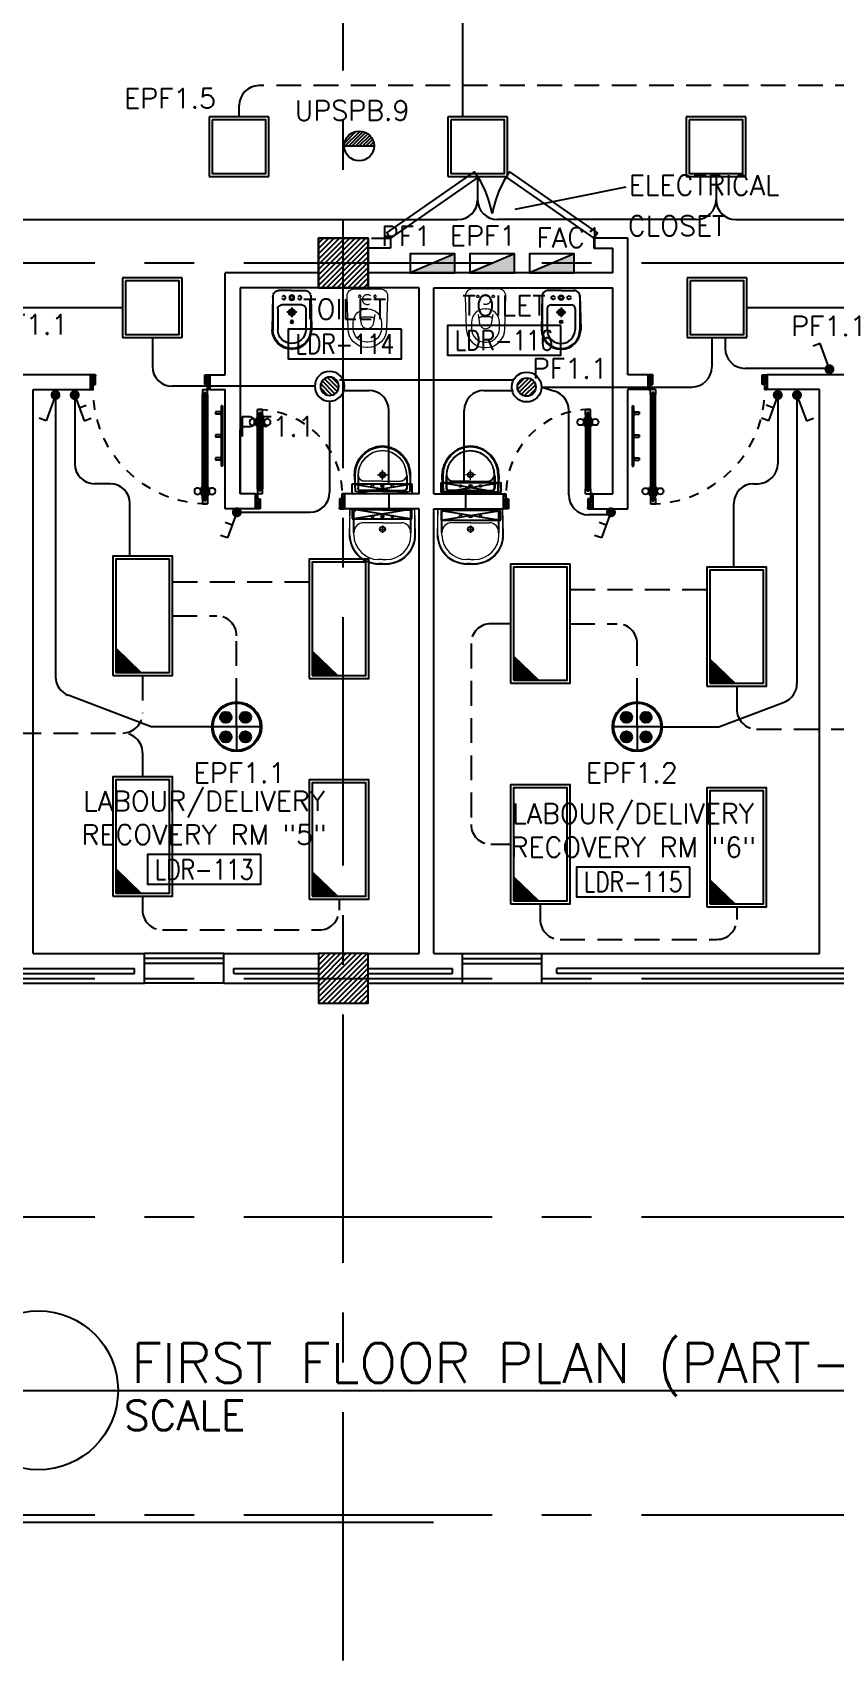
# Model space of a CAD drawing. Extents: x -0.3 to 91.9, y -1.1 to 78.4.
# Drawn here: x 14.22 to 22.29, y -1.11 to 15.27 of the extents above; entities that cross this region are included whole.
import ezdxf
from ezdxf.enums import TextEntityAlignment as Align

# ---------------------------------------------------------------- set-up
doc = ezdxf.new("R2010")
doc.units = 0
doc.header["$MEASUREMENT"] = 0
doc.header["$PDMODE"] = 34
for name, pattern in [('CENTERX2', [4, 2.5, -0.5, 0.5, -0.5]), ('DASHED', [0.75, 0.5, -0.25]), ('HIDDEN', [0.375, 0.25, -0.125]), ('HIDDEN2', [0.1875, 0.125, -0.0625])]:
    doc.linetypes.add(name, pattern=pattern)
doc.layers.get('0').update_dxf_attribs({"linetype": 'CONTINUOUS'})
doc.layers.get('DEFPOINTS').update_dxf_attribs({"linetype": 'CONTINUOUS'})
for name, color, linetype in [('A-TILES', 11, 'CONTINUOUS'), ('AX-DIM', 11, 'CONTINUOUS'), ('AXES', 11, 'CENTERX2'), ('COL', 11, 'CONTINUOUS'), ('DOOR', 7, 'CONTINUOUS'), ('E-CLINE', 4, 'CONTINUOUS'), ('E-HLINE', 4, 'HIDDEN'), ('E-LITE', 4, 'CONTINUOUS'), ('E-PANELBX', 3, 'CONTINUOUS'), ('E-SWITCH', 4, 'CONTINUOUS'), ('E-TEXT', 4, 'CONTINUOUS'), ('E-TRXT', 4, 'CONTINUOUS'), ('EL-LITE', 4, 'CONTINUOUS'), ('FIX', 11, 'CONTINUOUS'), ('HAT', 11, 'CONTINUOUS'), ('INSUL', 11, 'CONTINUOUS'), ('NON-MEDICAL', 11, 'CONTINUOUS'), ('RM-BOX', 11, 'CONTINUOUS'), ('RM-NAME', 11, 'CONTINUOUS'), ('RM-NO', 11, 'CONTINUOUS'), ('TITLETEXT', 6, 'CONTINUOUS'), ('WALL', 11, 'CONTINUOUS'), ('WIN', 7, 'CONTINUOUS')]:
    doc.layers.add(name, color=color, linetype=linetype)
doc.styles.add('ROMANS', font='ROMANS.shx', dxfattribs={"width": 0.6})
doc.dimstyles.new('STANDARD in', dxfattribs={"dimtxt": 0.24, "dimasz": 0.1, "dimexe": 0.07, "dimexo": 0.05, "dimgap": 0.05, "dimtad": 1, "dimdec": 0, "dimlfac": 1000, "dimzin": 0, "dimdsep": 46, "dimtxsty": 'ROMANS', "dimblk": 'ARCHTICK', "dimcen": 0.05, "dimdle": 0.05, "dimclrd": 7, "dimclre": 7, "dimclrt": 2, "dimadec": 0, "dimazin": 0, "dimtfac": 1, "dimtdec": 0, "dimtmove": 2, "dimatfit": 3, "dimldrblk": 'ARCHTICK', "dimfxl": 0, "dimtolj": 1, "dimtzin": 0, "dimarcsym": 0})

# ---------------------------------------------------------------- blocks, each defined once
blk = doc.blocks.new('*X130')
at = {"color": 0}
for p, q in [((31339, 118260), (31829, 118750)), ((31339, 118313), (31776, 118750)), ((31339, 118366), (31723, 118750)), ((31339, 118419), (31670, 118750)), ((31339, 118472), (31617, 118750)), ((31339, 118525), (31563, 118750)), ((31339, 118579), (31510, 118750)), ((31339, 118632), (31457, 118750)), ((31339, 118685), (31404, 118750)), ((31339, 118738), (31351, 118750)), ((31382, 118250), (31839, 118707)), ((31435, 118250), (31839, 118654)), ((31488, 118250), (31839, 118601)), ((31541, 118250), (31839, 118548)), ((31594, 118250), (31839, 118495)), ((31647, 118250), (31839, 118442)), ((31700, 118250), (31839, 118389)), ((31753, 118250), (31839, 118336)), ((31806, 118250), (31839, 118283))]:
    blk.add_line(p, q, dxfattribs=at)
blk = doc.blocks.new('*X125')
at = {"color": 0}
for p, q in [((31339, 125473), (31816, 125950)), ((31339, 125526), (31763, 125950)), ((31339, 125579), (31710, 125950)), ((31339, 125632), (31657, 125950)), ((31339, 125685), (31604, 125950)), ((31339, 125738), (31551, 125950)), ((31339, 125791), (31498, 125950)), ((31339, 125844), (31445, 125950)), ((31339, 125897), (31392, 125950)), ((31369, 125450), (31839, 125920)), ((31422, 125450), (31839, 125867)), ((31475, 125450), (31839, 125814)), ((31528, 125450), (31839, 125761)), ((31581, 125450), (31839, 125708)), ((31634, 125450), (31839, 125655)), ((31687, 125450), (31839, 125602)), ((31740, 125450), (31839, 125549)), ((31793, 125450), (31839, 125496))]:
    blk.add_line(p, q, dxfattribs=at)
blk = doc.blocks.new('RM1')
at = {"layer": 'RM-BOX'}
blk.add_lwpolyline([(570, -200), (-570, -200), (-570, -500), (570, -500)], close=True, dxfattribs=at)
at = {"layer": 'RM-NAME', "style": 'ROMANS'}
for tag, p in [('ROOMNAME1', (0, 324)), ('ROOMNAME2', (0, 0))]:
    blk.add_attdef(tag, text='', height=200, dxfattribs=at).set_placement(p, align=Align.MIDDLE)
at = {"layer": 'RM-NO', "style": 'ROMANS', "width": 0.8}
blk.add_attdef('ROOMNO', text='', height=200, dxfattribs=at).set_placement((0, -350), align=Align.MIDDLE)
blk = doc.blocks.new('COL50')
at = {"layer": 'COL'}
blk.add_lwpolyline([(-250, 250), (-250, -250), (250, -250), (250, 250)], close=True, dxfattribs=at)
blk = doc.blocks.new('_ARCHTICK')
at = {"color": 0, "linetype": 'ByBlock', "const_width": 0.15}
blk.add_lwpolyline([(-0.5, -0.5), (0.5, 0.5)], dxfattribs=at)
blk = doc.blocks.new('*D183')
at = {"layer": 'AX-DIM', "color": 7, "lineweight": -2, "ltscale": 0.3}
for p, q in [((2.333, 5.5), (1.613, 5.5)), ((1.683, 0.225), (1.683, 5.55)), ((18.259, 0.275), (1.613, 0.275))]:
    blk.add_line(p, q, dxfattribs=at)
at = {"layer": 'DEFPOINTS', "color": 0, "ltscale": 0.3}
for p in [(1.683, 5.5), (2.383, 5.5), (18.309, 0.275)]:
    blk.add_point(p, dxfattribs=at)
at = {"layer": 'AX-DIM', "color": 7, "lineweight": -2, "ltscale": 0.3, "xscale": 0.1, "yscale": 0.1, "zscale": 0.1}
for p, rotation in [((1.683, 5.5), 90), ((1.683, 0.275), 270)]:
    blk.add_blockref('_ARCHTICK', p, dxfattribs=dict(at, rotation=rotation))
at = {"layer": 'AX-DIM', "color": 2, "ltscale": 0.3, "insert": (1.513, 2.887), "char_height": 0.24, "attachment_point": 5, "rotation": 90, "style": 'ROMANS'}
blk.add_mtext('\\A1;5225', dxfattribs=at)
blk = doc.blocks.new('DOOR90')
at = {"layer": 'DOOR', "color": 0, "linetype": 'ByBlock'}
for p, q in [((-150, 0), (-150, -25)), ((-150, 0), (0, 0)), ((0, -50), (0, 0)), ((-1000, -25), (-1000, -75)), ((-1000, -75), (-1000, -25)), ((-950, -25), (-1000, -25)), ((-950, -75), (-1000, -75)), ((-970, -42), (-970, -58)), ((-950, -42), (-970, -42)), ((-950, -58), (-970, -58)), ((-950, -25), (-950, -42)), ((-950, -58), (-950, -75)), ((-918, -25), (-918, -18)), ((-828, -18), (-918, -18)), ((-918, -75), (-918, -82)), ((-828, -82), (-918, -82)), ((-905, -18), (-905, -9)), ((-905, -9), (-840, -9)), ((-905, -18), (-840, -18)), ((-905, -82), (-905, -91)), ((-905, -82), (-840, -82)), ((-905, -91), (-840, -91)), ((-840, -18), (-840, -9)), ((-840, -82), (-840, -91)), ((-828, -25), (-828, -18)), ((-828, -75), (-828, -82)), ((-200, -42), (-200, -25)), ((-200, -25), (-150, -25)), ((-180, -42), (-200, -42)), ((-200, -75), (-200, -58)), ((-200, -58), (-180, -58)), ((-150, -75), (-200, -75)), ((-180, -58), (-180, -42)), ((-150, -75), (-150, -25)), ((-150, -25), (-100, -25)), ((-100, -25), (-100, -50)), ((-100, -50), (0, -50)), ((-150, -900), (-150, -875)), ((-150, -875), (-100, -875)), ((0, -900), (-150, -900)), ((-150, -900), (0, -900)), ((-100, -850), (0, -850)), ((-100, -875), (-100, -850)), ((0, -850), (0, -900))]:
    blk.add_line(p, q, dxfattribs=at)
at = {"layer": 'DOOR', "color": 9, "linetype": 'ByBlock'}
for p, q in [((0, -50), (-114, 0)), ((0, -50), (-40, 0)), ((0, -50), (-100, -37)), ((0, -850), (-114, -900)), ((0, -850), (-100, -863)), ((0, -850), (-40, -900))]:
    blk.add_line(p, q, dxfattribs=at)
at = {"layer": 'DOOR', "linetype": 'ByBlock'}
for p, q in [((-200, -25), (-950, -25)), ((-200, -42), (-950, -42)), ((-200, -58), (-950, -58)), ((-950, -75), (-200, -75))]:
    blk.add_line(p, q, dxfattribs=at)
at = {"layer": 'DOOR', "color": 0, "linetype": 'ByBlock'}
for centre in [(-873, 24), (-873, -124)]:
    blk.add_circle(centre, 32.4, dxfattribs=at)
at = {"layer": 'DOOR', "color": 9, "linetype": 'ByBlock'}
for centre, radius, start, end in [((0, -50), 154, 161.1053, 166.2858), ((0, -50), 134, 158.1598, 169.28), ((0, -50), 94.4, 148.0182, 180), ((0, -50), 74.4, 137.7764, 180), ((0, -50), 114, 154.0838, 167.3774), ((0, -50), 54.4, 113.2074, 180), ((0, -50), 34.4, 90, 180), ((0, -50), 14.4, 90, 180), ((0, -850), 154, 193.7142, 198.8947), ((0, -850), 134, 190.72, 201.8402), ((0, -850), 94.4, 180, 211.9818), ((0, -850), 74.4, 180, 222.2236), ((0, -850), 54.4, 180, 246.7926), ((0, -850), 34.4, 180, 270), ((0, -850), 14.4, 180, 270)]:
    blk.add_arc(centre, radius, start, end, dxfattribs=at)
at = {"layer": 'DOOR', "linetype": 'HIDDEN', "ltscale": 0.5}
blk.add_arc((-150, -25), 850, 180, 270, dxfattribs=at)
blk = doc.blocks.new('DOOR100')
at = {"layer": 'DOOR', "color": 0, "linetype": 'ByBlock'}
for p, q in [((-82, 1205), (-91, 1205)), ((-91, 1205), (-91, 1140)), ((-75, 1218), (-82, 1218)), ((-82, 1128), (-82, 1218)), ((-82, 1205), (-82, 1140)), ((-25, 1300), (-75, 1300)), ((-75, 1300), (-25, 1300)), ((-75, 1250), (-75, 1300)), ((-58, 1250), (-75, 1250)), ((-42, 1270), (-58, 1270)), ((-58, 1250), (-58, 1270)), ((-42, 1250), (-42, 1270)), ((-25, 1250), (-42, 1250)), ((-25, 1250), (-25, 1300)), ((-25, 1218), (-18, 1218)), ((-18, 1128), (-18, 1218)), ((-18, 1205), (-9, 1205)), ((-18, 1205), (-18, 1140)), ((-9, 1205), (-9, 1140)), ((-82, 1140), (-91, 1140)), ((-75, 1128), (-82, 1128)), ((-25, 1128), (-18, 1128)), ((-18, 1140), (-9, 1140)), ((-75, 200), (-58, 200)), ((-75, 150), (-75, 200)), ((-58, 200), (-58, 180)), ((-58, 180), (-42, 180)), ((-42, 200), (-25, 200)), ((-42, 180), (-42, 200)), ((-25, 200), (-25, 150)), ((-1200, 0), (-1200, 150)), ((-1200, 150), (-1175, 150)), ((-1200, 150), (-1200, 0)), ((-1150, 0), (-1200, 0)), ((-1175, 150), (-1175, 100)), ((-1175, 100), (-1150, 100)), ((-1150, 100), (-1150, 0)), ((-75, 150), (-25, 150)), ((-50, 100), (-50, 0)), ((-25, 100), (-50, 100)), ((-50, 0), (0, 0)), ((0, 150), (-25, 150)), ((-25, 150), (-25, 100)), ((0, 150), (0, 0))]:
    blk.add_line(p, q, dxfattribs=at)
at = {"layer": 'DOOR', "linetype": 'ByBlock'}
for p, q in [((-75, 1250), (-75, 200)), ((-58, 200), (-58, 1250)), ((-42, 200), (-42, 1250)), ((-25, 200), (-25, 1250)), ((0, 0), (0, 150))]:
    blk.add_line(p, q, dxfattribs=at)
at = {"layer": 'DOOR', "color": 9, "linetype": 'ByBlock'}
for p, q in [((-1150, 0), (-1200, 114)), ((-1150, 0), (-1200, 40)), ((-1150, 0), (-1163, 100)), ((-50, 0), (0, 114)), ((-50, 0), (-37, 100)), ((-50, 0), (0, 40))]:
    blk.add_line(p, q, dxfattribs=at)
at = {"layer": 'DOOR', "color": 0, "linetype": 'ByBlock'}
for centre in [(-124, 1173), (24, 1173)]:
    blk.add_circle(centre, 32.4, dxfattribs=at)
at = {"layer": 'DOOR', "linetype": 'HIDDEN', "ltscale": 0.5}
blk.add_arc((-25, 150), 1150, 90, 180.0001, dxfattribs=at)
at = {"layer": 'DOOR', "color": 9, "linetype": 'ByBlock'}
for centre, radius, start, end in [((-1150, 0), 154, 103.7142, 108.8947), ((-1150, 0), 134, 100.72, 111.8402), ((-1150, 0), 94.4, 90, 121.9818), ((-1150, 0), 74.4, 90, 132.2236), ((-1150, 0), 54.4, 90, 156.7926), ((-1150, 0), 34.4, 90, 180), ((-1150, 0), 14.4, 90, 180), ((-50, 0), 94.4, 58.0182, 90), ((-50, 0), 74.4, 47.7764, 90), ((-50, 0), 54.4, 23.2074, 90), ((-50, 0), 34.4, 0, 90), ((-50, 0), 14.4, 0, 90), ((-50, 0), 134, 68.1598, 79.28), ((-50, 0), 114, 64.0838, 77.3774), ((-50, 0), 154, 71.1053, 76.2858)]:
    blk.add_arc(centre, radius, start, end, dxfattribs=at)
blk = doc.blocks.new('A$C49F1192B')
at = {"layer": 'DOOR', "color": 0, "linetype": 'ByBlock', "xscale": -1, "rotation": 270}
blk.add_blockref('DOOR100', (0, 1200), dxfattribs=at)
blk = doc.blocks.new('LAV-003')
at = {"layer": 'FIX', "linetype": 'Continuous', "lineweight": 20}
for p, q in [((-328, -285), (-328, -25)), ((327, -285), (327, -25)), ((-288, -285), (-288, -265)), ((0, -165), (-188, -165)), ((0, -165), (187, -165)), ((287, -285), (287, -265)), ((0, -535), (-38, -535)), ((0, -575), (-38, -575)), ((0, -535), (37, -535)), ((0, -575), (37, -575))]:
    blk.add_line(p, q, dxfattribs=at)
at = {"layer": 'FIX', "linetype": 'ByBlock'}
blk.add_line((-328, -25), (327, -25), dxfattribs=at)
at = {"layer": 'FIX', "linetype": 'ByBlock', "ltscale": 0.3}
for p, q in [((-288, -265), (-288, -60)), ((0, -35), (-262, -35)), ((0, -35), (262, -35)), ((287, -265), (287, -60))]:
    blk.add_line(p, q, dxfattribs=at)
at = {"layer": 'FIX', "lineweight": 20}
for p, q in [((-16, -101), (15, -101)), ((0, -85), (0, -116))]:
    blk.add_line(p, q, dxfattribs=at)
at = {"layer": 'FIX', "linetype": 'DASHED', "lineweight": 20, "ltscale": 0.04}
for p, q in [((-36, -230), (37, -230)), ((0, -194), (0, -266))]:
    blk.add_line(p, q, dxfattribs=at)
at = {"layer": 'FIX', "linetype": 'Continuous', "lineweight": 20}
blk.add_lwpolyline([(295, -25), (0, -25), (-328, -25), (-335, -285, 0.414214), (-38, -582), (0, -582), (37, -582, 0.414214), (334, -285), (327, -25), (0, -25)], format="xyb", dxfattribs=at)
at = {"layer": 'FIX', "linetype": 'HIDDEN', "lineweight": 20, "ltscale": 0.05}
for centre in [(-100, -101), (100, -101)]:
    blk.add_circle(centre, 12.4, dxfattribs=at)
at = {"layer": 'FIX', "lineweight": 20}
for centre, radius in [((0, -101), 15.5), ((0, -230), 29.5), ((0, -230), 22.5)]:
    blk.add_circle(centre, radius, dxfattribs=at)
at = {"layer": 'FIX', "linetype": 'ByBlock', "ltscale": 0.3}
for centre, start, end in [((-262, -60), 90, 180), ((262, -60), 0, 90)]:
    blk.add_arc(centre, 25, start, end, dxfattribs=at)
at = {"layer": 'FIX', "linetype": 'Continuous', "lineweight": 20}
for centre, radius, start, end in [((-38, -285), 290, 180, 270), ((-188, -265), 100, 90, 180), ((-38, -285), 250, 180, 270), ((37, -285), 250, 270, 0), ((37, -285), 290, 270, 0), ((187, -265), 100, 0, 90)]:
    blk.add_arc(centre, radius, start, end, dxfattribs=at)
blk = doc.blocks.new('WC1')
at = {"layer": 'FIX', "lineweight": 20}
for p, q in [((-210, 204), (-538, 194)), ((-727, 5), (-727, -5)), ((-674, 5), (-674, -5)), ((-534, 24), (-540, 0)), ((-540, 0), (-534, -24)), ((-475, 141), (-538, 141)), ((-395, 76), (-490, 60)), ((-339, 5), (-339, -5)), ((-538, -141), (-475, -141)), ((-490, -60), (-395, -76)), ((-538, -194), (-210, -204))]:
    blk.add_line(p, q, dxfattribs=at)
at = {"layer": 'FIX', "linetype": 'Continuous', "lineweight": 20}
blk.add_line((-420, -47), (-420, 45), dxfattribs=at)
at = {"layer": 'FIX', "lineweight": 20}
blk.add_lwpolyline([(-213, -204), (-210, -204, 0.414214), (-137, -131), (-137, 0), (-137, 131, 0.414214), (-210, 204)], format="xyb", dxfattribs=at)
at = {"layer": 'FIX', "linetype": 'HIDDEN2', "lineweight": 20, "ltscale": 0.3}
blk.add_circle((-245, 0), 49.8, dxfattribs=at)
at = {"layer": 'FIX', "linetype": 'HIDDEN', "lineweight": 20, "ltscale": 0.05}
for centre in [(-213, 78), (-213, -77)]:
    blk.add_circle(centre, 11.6, dxfattribs=at)
at = {"layer": 'FIX', "lineweight": 20}
for centre, radius, start, end in [((-538, 5), 189, 90, 180), ((-538, 5), 136, 90, 180), ((-473, -7), 68.2, 128.9242, 152.8468), ((-464, -18), 82, 108.496, 128.9242), ((-475, 5), 136, 360, 90), ((-538, -5), 189, 180, 270), ((-538, -5), 136, 180, 270), ((-473, 7), 68.2, 207.1532, 231.0758), ((-464, 18), 82, 231.0758, 251.504), ((-475, -5), 136, 270, 0)]:
    blk.add_arc(centre, radius, start, end, dxfattribs=at)
at = {"layer": 'FIX', "linetype": 'Continuous', "lineweight": 20}
for centre, start, end in [((-443, 46), 357.6662, 91.6121), ((-442, -46), 268.3879, 2.3338)]:
    blk.add_arc(centre, 22.3, start, end, dxfattribs=at)
blk = doc.blocks.new('BIDET1')
at = {"layer": 'FIX'}
for p, q in [((-88, 190), (-428, 190)), ((-617, 2), (-617, -3)), ((-210, 140), (-420, 140)), ((-352, 1), (-352, 1)), ((-350, 5), (-350, 5)), ((-348, 1), (-348, 1)), ((-346, 5), (-346, 5)), ((-344, 9), (-344, 9)), ((-344, 1), (-344, 1)), ((-342, 5), (-342, 5)), ((-341, 9), (-341, 9)), ((-341, 1), (-341, 1)), ((-339, 5), (-339, 5)), ((-337, 1), (-337, 1)), ((-335, 5), (-335, 5)), ((-333, 1), (-333, 1)), ((-170, 100), (-170, -100)), ((-25, -3), (-25, 128)), ((-617, -8), (-617, -3)), ((-210, -140), (-420, -140)), ((-350, -2), (-350, -2)), ((-348, -6), (-348, -6)), ((-346, -2), (-346, -2)), ((-346, -10), (-346, -10)), ((-344, -6), (-344, -6)), ((-342, -2), (-342, -2)), ((-342, -10), (-342, -10)), ((-341, -6), (-341, -6)), ((-339, -2), (-339, -2)), ((-339, -10), (-339, -10)), ((-337, -6), (-337, -6)), ((-335, -2), (-335, -2)), ((-333, -6), (-333, -6)), ((-331, -2), (-331, -2)), ((-25, -3), (-25, -134)), ((-88, -190), (-428, -190))]:
    blk.add_line(p, q, dxfattribs=at)
at = {"layer": 'FIX', "linetype": 'ByBlock', "ltscale": 0.3}
for p, q in [((-75, 190), (-420, 197)), ((-75, -190), (-420, -197))]:
    blk.add_line(p, q, dxfattribs=at)
at = {"layer": 'FIX', "linetype": 'DASHED', "ltscale": 0.05}
for p, q in [((-196, 0), (-294, 0)), ((-245, 49), (-245, -49))]:
    blk.add_line(p, q, dxfattribs=at)
at = {"layer": 'FIX'}
for centre, radius in [((-342, 0), 13.8), ((-342, 0), 11), ((-245, 0), 31.7), ((-245, 0), 22.5), ((-98, 0), 24.5), ((-98, 0), 17.5)]:
    blk.add_circle(centre, radius, dxfattribs=at)
at = {"layer": 'FIX', "linetype": 'HIDDEN', "ltscale": 0.05}
for centre in [(-98, 80), (-98, -80)]:
    blk.add_circle(centre, 17.5, dxfattribs=at)
at = {"layer": 'FIX', "linetype": 'ByBlock', "ltscale": 0.3}
blk.add_arc((-420, 0), 197, 90, 270, dxfattribs=at)
at = {"layer": 'FIX'}
for centre, radius, start, end in [((-420, 0), 190, 90, 270), ((-87, 128), 62.1, 0.1463, 90.8397), ((-420, 0), 140, 90, 270), ((-210, 100), 40, 0, 90), ((-210, -100), 40, 270, 0), ((-87, -128), 62.1, 269.1603, 359.8537)]:
    blk.add_arc(centre, radius, start, end, dxfattribs=at)
blk = doc.blocks.new('LAV1')
at = {"layer": 'FIX', "linetype": 'ByBlock', "ltscale": 0.3}
for p, q in [((-280, 210), (-275, 50)), ((-245, 210), (-245, 85)), ((245, 210), (245, 85)), ((280, 210), (275, 50)), ((0, 60), (-220, 60)), ((0, 60), (220, 60))]:
    blk.add_line(p, q, dxfattribs=at)
at = {"layer": 'FIX', "linetype": 'Continuous', "lineweight": 20}
for p, q in [((-275, 210), (-275, 50)), ((275, 210), (275, 50)), ((0, 50), (-275, 50)), ((0, 50), (-252, 50)), ((0, 155), (-181, 155)), ((0, 155), (181, 155)), ((0, 50), (252, 50)), ((0, 50), (275, 50))]:
    blk.add_line(p, q, dxfattribs=at)
at = {"layer": 'FIX', "linetype": 'DASHED', "lineweight": 20, "ltscale": 0.05}
for p, q in [((50, 220), (-50, 220)), ((0, 170), (0, 270)), ((0, 170), (0, 270))]:
    blk.add_line(p, q, dxfattribs=at)
at = {"layer": 'FIX', "lineweight": 20}
for p, q in [((16, 107), (-15, 107)), ((0, 92), (0, 123))]:
    blk.add_line(p, q, dxfattribs=at)
for centre, radius in [((0, 220), 29.5), ((0, 220), 22.5), ((0, 107), 15.5)]:
    blk.add_circle(centre, radius, dxfattribs=at)
at = {"layer": 'FIX', "linetype": 'HIDDEN', "lineweight": 20, "ltscale": 0.05}
for centre in [(-100, 107), (100, 107)]:
    blk.add_circle(centre, 12.4, dxfattribs=at)
at = {"layer": 'FIX', "linetype": 'ByBlock', "ltscale": 0.3}
for centre, radius, start, end in [((7, 220), 287, 91.3776, 182.0064), ((-7, 220), 287, 357.9936, 88.6224), ((-220, 85), 24.9, 179.7021, 269.9486), ((220, 85), 24.9, 270.0514, 0.2979)]:
    blk.add_arc(centre, radius, start, end, dxfattribs=at)
at = {"layer": 'FIX', "linetype": 'Continuous', "lineweight": 20}
for centre, radius, start, end in [((8, 217), 283, 91.6988, 181.351), ((-8, 217), 283, 358.649, 88.3012), ((8, 212), 253, 91.7328, 180.4884), ((-8, 212), 253, 359.5116, 88.2672), ((-179, 222), 66.9, 190.2006, 268.0786), ((179, 222), 66.9, 271.9214, 349.7994)]:
    blk.add_arc(centre, radius, start, end, dxfattribs=at)
blk = doc.blocks.new('L44OP')
at = {"layer": 'E-LITE'}
h = blk.add_hatch(dxfattribs=at)
h.set_pattern_fill('ANSI31', color=8, scale=0.08, style=0)
h.set_pattern_definition([(45, (-219618.539252, -21540.879964), (-0.00707106781187, 0.00707106781187), [])])
h.paths.add_polyline_path([(-0.326, 0.27), (-0.57, 0.27), (-0.57, 0.018)])
at = {"layer": 'E-LITE', "color": 8}
blk.add_line((-0.326, 0.27), (-0.57, 0.018), dxfattribs=at)
at = {"layer": 'E-LITE'}
blk.add_lwpolyline([(-0.6, 0.3), (-0.6, -0.3), (0.6, -0.3), (0.6, 0.3)], close=True, dxfattribs=at)
at = {"layer": 'E-LITE', "color": 8}
blk.add_lwpolyline([(-0.57, 0.27), (-0.57, -0.27), (0.57, -0.27), (0.57, 0.27)], close=True, dxfattribs=at)
blk = doc.blocks.new('DL')
at = {"color": 8}
for p, q in [((-166, 99), (-113, 152)), ((-165, 87), (-101, 151)), ((-163, 77), (-91, 149)), ((-162, 115), (-129, 148)), ((-159, 69), (-83, 145)), ((-154, 61), (-75, 140)), ((-149, 55), (-69, 135)), ((-142, 49), (-63, 128)), ((-134, 44), (-59, 120)), ((-125, 41), (-55, 111)), ((-115, 39), (-53, 101)), ((-102, 39), (-53, 88)), ((-84, 45), (-59, 70)), ((31, 99), (84, 152)), ((32, 87), (96, 151)), ((34, 77), (106, 149)), ((35, 115), (68, 148)), ((38, 69), (114, 145)), ((42, 61), (122, 140)), ((48, 55), (128, 135)), ((55, 49), (134, 128)), ((63, 44), (138, 120)), ((72, 41), (142, 111)), ((82, 39), (144, 101)), ((95, 39), (144, 88)), ((113, 45), (138, 70)), ((-166, -98), (-113, -45)), ((-165, -110), (-101, -46)), ((-163, -120), (-91, -48)), ((-162, -82), (-129, -49)), ((-159, -128), (-83, -52)), ((-154, -136), (-75, -56)), ((-149, -142), (-69, -62)), ((-142, -148), (-63, -69)), ((-134, -152), (-59, -77)), ((-125, -156), (-55, -86)), ((-115, -158), (-53, -96)), ((-102, -158), (-53, -109)), ((-84, -152), (-59, -127)), ((31, -98), (84, -45)), ((32, -110), (96, -46)), ((34, -120), (106, -48)), ((35, -82), (68, -49)), ((38, -128), (114, -52)), ((42, -136), (122, -56)), ((48, -142), (128, -62)), ((55, -148), (134, -69)), ((63, -152), (138, -77)), ((72, -156), (142, -86)), ((82, -158), (144, -96)), ((95, -158), (144, -109)), ((113, -152), (138, -127))]:
    blk.add_line(p, q, dxfattribs=at)
at = {"layer": 'EL-LITE', "color": 4}
for p, q in [((1, -238), (-1, 238)), ((238, 0), (-238, 0))]:
    blk.add_line(p, q, dxfattribs=at)
at = {"layer": 'EL-LITE', "color": 2}
blk.add_circle((0, 0), 250, dxfattribs=at)
at = {"layer": 'EL-LITE', "color": 4}
for centre, radius in [((0, 0), 238), ((-109, 95), 56.6), ((88, 95), 56.6), ((-109, -102), 56.6), ((88, -102), 56.6)]:
    blk.add_circle(centre, radius, dxfattribs=at)
blk = doc.blocks.new('L42')
at = {"layer": 'E-LITE'}
for p, q in [((0.3, 0.3), (-0.3, 0.3)), ((-0.3, 0.3), (-0.3, -0.3)), ((0.3, -0.3), (0.3, 0.3)), ((-0.3, -0.3), (0.3, -0.3))]:
    blk.add_line(p, q, dxfattribs=at)
at = {"layer": 'E-LITE', "color": 8}
blk.add_lwpolyline([(-0.27, 0.27), (-0.27, -0.27), (0.27, -0.27), (0.27, 0.27)], close=True, dxfattribs=at)
blk = doc.blocks.new('MR20')
at = {"layer": 'E-LITE'}
for p, q in [((-300, 100), (-300, 0)), ((-300, 100), (-300, 0)), ((-300, 0), (300, 0)), ((-300, 0), (300, 0)), ((-300, 0), (300, 0)), ((-300, 0), (-300, 0)), ((300, 0), (300, 100)), ((300, 0), (300, 100)), ((300, 0), (300, 0))]:
    blk.add_line(p, q, dxfattribs=at)
at = {"layer": 'E-LITE', "color": 3}
blk.add_line((300, 100), (-300, 100), dxfattribs=at)
at = {"layer": 'E-LITE', "color": 8}
for p, q in [((300, 0), (-300, 100)), ((300, 100), (-300, 0))]:
    blk.add_line(p, q, dxfattribs=at)
blk = doc.blocks.new('*X59')
at = {"color": 0}
for p, q in [((21548.527, 18540.142), (21548.801, 18540.415)), ((21548.529, 18539.966), (21548.977, 18540.414)), ((21548.584, 18539.845), (21549.098, 18540.359)), ((21548.672, 18539.756), (21549.187, 18540.271)), ((21548.793, 18539.7), (21549.243, 18540.15)), ((21548.966, 18539.696), (21549.246, 18539.977))]:
    blk.add_line(p, q, dxfattribs=at)
blk = doc.blocks.new('SPOT')
at = {"layer": 'E-LITE'}
for radius in [0.6, 0.369]:
    blk.add_circle((0, 0), radius, dxfattribs=at)
at = {"layer": 'E-LITE', "color": 8}
blk.add_blockref('*X59', (-21548.886, -18540.056), dxfattribs=at)
blk = doc.blocks.new('E-PBX')
at = {"layer": 'E-PANELBX'}
h = blk.add_hatch(color=256, dxfattribs=at)
h.paths.add_polyline_path([(34, 190), (-225, 190), (34, 81)])
h.paths.add_polyline_path([(225, 190), (34, 190), (34, 81), (225, 0)])
blk.add_line((225, 0), (-225, 190), dxfattribs=at)
blk.add_lwpolyline([(-225, 190), (225, 190), (225, 0), (-225, 0)], close=True, dxfattribs=at)
blk = doc.blocks.new('EL')
at = {"layer": 'EL-LITE'}
h = blk.add_hatch(dxfattribs=at)
h.set_pattern_fill('ANSI31', color=4, scale=0.2, style=0)
h.set_pattern_definition([(45, (587.071197, 567.777136), (-0.0176776695, 0.0176776695), [])])
h.paths.add_polyline_path([(0.15, 0, 1), (-0.15, 0)])
at = {"layer": 'EL-LITE', "color": 4}
blk.add_line((-0.15, 0), (0.15, 0), dxfattribs=at)
blk.add_circle((0, 0), 0.15, dxfattribs=at)

msp = doc.modelspace()

# ---------------------------------------------------------------- linework, layer by layer
at = {"layer": 'AXES'}
for p, q in [((17.35, -1.1143), (17.35, 77.6984)), ((0.35, 12.95), (68.39, 12.95)), ((0.35, 5.75), (68.39, 5.75)), ((0.35, 3.35), (68.39, 3.35)), ((0.35, 0.35), (68.39, 0.35))]:
    msp.add_line(p, q, dxfattribs=at)
at = {"layer": 'COL'}
msp.add_lwpolyline([(17.1, 13.2), (17.6, 13.2), (17.6, 12.7), (17.1, 12.7)], close=True, dxfattribs=at)
at = {"layer": 'E-CLINE', "color": 4}
for p, q in [((18.55, 15.8867), (18.55, 14.4195)), ((14.1022, 13.3852), (18.5022, 13.3852)), ((20.9022, 13.3852), (18.9022, 13.3852)), ((21.3022, 13.3852), (25.7022, 13.3852)), ((17.8088, 10.725), (17.8088, 11.4654)), ((18.5665, 10.755), (18.5665, 11.4654))]:
    msp.add_line(p, q, dxfattribs=at)
at = {"layer": 'E-CLINE', "color": 4, "linetype": 'ByBlock'}
for p, q in [((16.3022, 14.4195), (16.3022, 14.5338)), ((18.7022, 13.8195), (18.7022, 13.5852)), ((21.1022, 13.8195), (21.1022, 13.5852)), ((15.1292, 12.4983), (13.3437, 12.4983)), ((23.1972, 12.4983), (21.4117, 12.4983)), ((15.4292, 12.1983), (15.4292, 11.9082)), ((21.0585, 12.1983), (21.0585, 11.9004)), ((17.063, 11.7082), (15.6292, 11.7082)), ((19.0628, 11.7706), (17.313, 11.7706)), ((17.3568, 11.6654), (17.6088, 11.6654)), ((18.7665, 11.6654), (19.0651, 11.6654)), ((19.3454, 11.7004), (20.8585, 11.7004)), ((17.8088, 10.625), (17.8088, 10.475)), ((18.582, 10.646), (18.582, 10.475))]:
    msp.add_line(p, q, dxfattribs=at)
for centre, start, end in [((16.5022, 14.5338), 90, 180), ((18.5022, 13.5852), 270, 0), ((18.9022, 13.5852), 180, 270), ((20.9022, 13.5852), 270, 0), ((21.3022, 13.5852), 180, 270), ((15.6292, 11.9082), 180, 270), ((20.8585, 11.9004), 270, 0), ((17.6088, 11.4654), 0, 90), ((18.7665, 11.4654), 90, 180)]:
    msp.add_arc(centre, 0.2, start, end, dxfattribs=at)
at = {"layer": 'E-HLINE', "color": 4}
for p, q in [((23.3022, 14.7338), (16.5022, 14.7338)), ((17.0086, 9.7377), (15.6305, 9.7377)), ((21.0104, 9.6595), (19.6323, 9.6595)), ((15.6305, 9.3974), (16.0765, 9.3974)), ((16.2765, 8.5196), (16.2765, 9.1974)), ((19.0323, 9.3191), (18.8364, 9.3191)), ((19.6323, 9.3191), (20.1077, 9.3191)), ((18.6364, 9.1191), (18.6364, 7.2986)), ((20.3077, 8.5196), (20.3077, 9.1191)), ((15.3305, 8.7974), (15.3305, 8.4185)), ((21.3104, 8.6889), (21.3104, 8.4585)), ((13.3086, 8.2185), (15.1305, 8.2185)), ((21.5104, 8.2585), (23.0263, 8.2585)), ((15.3305, 8.0185), (15.3305, 7.7768)), ((19.0323, 7.0986), (18.8364, 7.0986)), ((15.3305, 6.5768), (15.3305, 6.4368)), ((17.3086, 6.5466), (17.3086, 6.4368)), ((19.3323, 6.4986), (19.3323, 6.3419)), ((21.3104, 6.4683), (21.3104, 6.3419)), ((15.5305, 6.2368), (17.1086, 6.2368)), ((19.5323, 6.1419), (21.1104, 6.1419))]:
    msp.add_line(p, q, dxfattribs=at)
for centre, start, end in [((16.0765, 9.1974), 0, 90), ((18.8364, 9.1191), 90, 180), ((20.1077, 9.1191), 0, 90), ((15.1305, 8.4185), 270, 0), ((21.5104, 8.4585), 180, 270), ((15.1305, 8.0185), 0, 90), ((18.8364, 7.2986), 180, 270), ((15.5305, 6.4368), 180, 270), ((17.1086, 6.4368), 270, 0), ((19.5323, 6.3419), 180, 270), ((21.1104, 6.3419), 270, 0)]:
    msp.add_arc(centre, 0.2, start, end, dxfattribs=at)
at = {"layer": 'E-SWITCH', "color": 4}
for p, q in [((21.194, 12.1983), (21.194, 12.0882)), ((22.1488, 12.1384), (22.0784, 12.1127)), ((22.2429, 11.88), (22.1488, 12.1384)), ((22.2399, 11.8882), (21.394, 11.8882)), ((19.3498, 11.7004), (19.4811, 11.6575)), ((14.4542, 11.6203), (14.3602, 11.3619)), ((14.4542, 11.6203), (14.4542, 8.7854)), ((14.6477, 11.6203), (14.7418, 11.3619)), ((14.6477, 11.6203), (14.6477, 10.9282)), ((14.6941, 11.4928), (14.7646, 11.5185)), ((17.213, 11.5582), (17.213, 10.6405)), ((21.6759, 11.4911), (21.6054, 11.5168)), ((21.7229, 11.6203), (21.6288, 11.3619)), ((21.7229, 11.6203), (21.7229, 10.9282)), ((21.9164, 11.6203), (22.0105, 11.3619)), ((21.9164, 11.6203), (21.9164, 8.7179)), ((14.3602, 11.3619), (14.2897, 11.3876)), ((14.7418, 11.3619), (14.8123, 11.3876)), ((19.6189, 10.6155), (19.6189, 11.4674)), ((21.6288, 11.3619), (21.5584, 11.3876)), ((22.0105, 11.3619), (22.0809, 11.3876)), ((15.0039, 10.7282), (14.8477, 10.7282)), ((21.4804, 10.7282), (21.5229, 10.7282)), ((15.2039, 9.9974), (15.2039, 10.5282)), ((21.2804, 9.8889), (21.2804, 10.5282)), ((16.2322, 10.3113), (16.1617, 10.337)), ((16.2792, 10.4405), (16.1852, 10.1821)), ((16.3042, 10.4405), (17.013, 10.4405)), ((20.0442, 10.4155), (19.8189, 10.4155)), ((19.9972, 10.3113), (19.9267, 10.337)), ((20.0442, 10.4405), (19.9502, 10.1821)), ((16.1852, 10.1821), (16.1147, 10.2077)), ((19.9502, 10.1821), (19.8797, 10.2077)), ((15.4168, 8.282), (14.5832, 8.5984)), ((21.1314, 8.282), (21.7874, 8.531)), ((16.0278, 8.282), (15.4168, 8.282)), ((20.5587, 8.282), (21.1314, 8.282))]:
    msp.add_line(p, q, dxfattribs=at)
at = {"layer": 'E-SWITCH', "color": 4, "const_width": 0.05}
for points in [[(22.2429, 11.855, -1), (22.2429, 11.905, -1)], [(14.4542, 11.6453, 1), (14.4542, 11.5953, 1)], [(14.6477, 11.6453, -1), (14.6477, 11.5953, -1)], [(21.7229, 11.6453, 1), (21.7229, 11.5953, 1)], [(21.9164, 11.6453, -1), (21.9164, 11.5953, -1)], [(16.2792, 10.4655, 1), (16.2792, 10.4155, 1)], [(20.0442, 10.4655, 1), (20.0442, 10.4155, 1)]]:
    msp.add_lwpolyline(points, format="xyb", close=True, dxfattribs=at)
at = {"layer": 'E-SWITCH', "color": 4}
for centre, start, end in [((21.394, 12.0882), 180, 270), ((19.4189, 11.4674), 0, 71.88269), ((14.8477, 10.9282), 180, 270), ((21.5229, 10.9282), 270, 0), ((15.0039, 10.5282), 0, 90), ((21.4804, 10.5282), 90, 180), ((17.013, 10.6405), 270, 0), ((19.8189, 10.6155), 180, 270), ((14.6542, 8.7854), 180, 249.21725), ((21.7164, 8.7179), 290.78275, 0)]:
    msp.add_arc(centre, 0.2, start, end, dxfattribs=at)
at = {"layer": 'FIX', "color": 32, "linetype": 'DASHED', "lineweight": 20, "ltscale": 0.05}
for p, q in [((18.68, 10.818), (18.58, 10.818)), ((18.63, 10.768), (18.63, 10.868)), ((18.63, 10.768), (18.63, 10.868))]:
    msp.add_line(p, q, dxfattribs=at)
at = {"layer": 'FIX', "color": 32, "linetype": 'ByBlock', "ltscale": 0.3}
for p, q in [((18.3435, 10.808), (18.3505, 10.648)), ((18.3905, 10.808), (18.3905, 10.683)), ((18.6305, 10.658), (18.4155, 10.658)), ((18.6305, 10.658), (18.8455, 10.658)), ((18.8705, 10.808), (18.8705, 10.683)), ((18.9175, 10.808), (18.9105, 10.648))]:
    msp.add_line(p, q, dxfattribs=at)
at = {"layer": 'FIX', "linetype": 'Continuous', "lineweight": 20}
for p, q in [((18.3505, 10.808), (18.3505, 10.648)), ((18.6305, 10.753), (18.4605, 10.753)), ((18.6305, 10.753), (18.8005, 10.753)), ((18.9105, 10.808), (18.9105, 10.648)), ((18.6305, 10.648), (18.3505, 10.648)), ((18.6305, 10.648), (18.3832, 10.648)), ((18.6305, 10.648), (18.8778, 10.648)), ((18.6305, 10.648), (18.9105, 10.648))]:
    msp.add_line(p, q, dxfattribs=at)
at = {"layer": 'FIX', "color": 32, "lineweight": 20}
for p, q in [((18.6461, 10.7055), (18.615, 10.7055)), ((18.6305, 10.69), (18.6305, 10.7211))]:
    msp.add_line(p, q, dxfattribs=at)
at = {"layer": 'FIX', "lineweight": 20}
for centre, radius in [((18.63, 10.818), 0.0295), ((18.63, 10.818), 0.0225), ((18.6305, 10.7055), 0.0155)]:
    msp.add_circle(centre, radius, dxfattribs=at)
at = {"layer": 'FIX', "color": 32, "linetype": 'HIDDEN', "lineweight": 20, "ltscale": 0.05}
for centre in [(18.5305, 10.7055), (18.7305, 10.7055)]:
    msp.add_circle(centre, 0.0124, dxfattribs=at)
at = {"layer": 'FIX', "color": 32, "linetype": 'ByBlock', "ltscale": 0.3}
for centre, radius, start, end in [((18.6356, 10.81), 0.2921, 90.99638, 180.39035), ((18.6254, 10.81), 0.2921, 359.60965, 89.00362), ((18.4155, 10.683), 0.025, 180, 270), ((18.8455, 10.683), 0.025, 270, 0)]:
    msp.add_arc(centre, radius, start, end, dxfattribs=at)
at = {"layer": 'FIX', "linetype": 'Continuous', "lineweight": 20}
for centre, radius, start, end in [((18.6356, 10.81), 0.2851, 91.02017, 180.39998), ((18.6356, 10.81), 0.2451, 91.18134, 180.46566), ((18.6254, 10.81), 0.2851, 359.60002, 88.97983), ((18.6254, 10.81), 0.2451, 359.53434, 88.81866), ((18.4605, 10.823), 0.07, 180, 270), ((18.8005, 10.823), 0.07, 270, 0)]:
    msp.add_arc(centre, radius, start, end, dxfattribs=at)
at = {"layer": 'INSUL'}
for p, q in [((12.2, 5.85), (15.25, 5.85)), ((12.2, 5.8), (15.25, 5.8)), ((15.25, 5.8), (15.25, 5.85)), ((16.25, 5.8), (16.25, 5.85)), ((16.25, 5.85), (17.1, 5.85)), ((16.25, 5.8), (17.1, 5.8)), ((17.6, 5.85), (18.45, 5.85)), ((17.6, 5.8), (18.45, 5.8)), ((18.45, 5.8), (18.45, 5.85)), ((22.4, 5.85), (19.5, 5.85)), ((19.5, 5.8), (19.5, 5.85)), ((22.4, 5.8), (19.5, 5.8))]:
    msp.add_line(p, q, dxfattribs=at)
at = {"layer": 'NON-MEDICAL'}
for p, q in [((16.1349, 11.5131), (16.1232, 11.5131)), ((16.1232, 11.5131), (16.1232, 10.9035)), ((16.1349, 11.5131), (16.1349, 10.9035)), ((20.258, 11.5131), (20.2697, 11.5131)), ((20.258, 11.5131), (20.258, 10.9035)), ((20.2697, 11.5131), (20.2697, 10.9035)), ((16.0646, 11.4508), (16.0646, 11.4273)), ((16.1186, 11.4508), (16.0646, 11.4508)), ((16.1186, 11.4273), (16.0646, 11.4273)), ((16.1186, 11.4621), (16.1186, 11.416)), ((16.1232, 11.4621), (16.1186, 11.4621)), ((16.1232, 11.416), (16.1186, 11.416)), ((20.2697, 11.4621), (20.2743, 11.4621)), ((20.2697, 11.416), (20.2743, 11.416)), ((20.2743, 11.4621), (20.2743, 11.416)), ((20.2743, 11.4508), (20.3283, 11.4508)), ((20.2743, 11.4273), (20.3283, 11.4273)), ((20.3283, 11.4508), (20.3283, 11.4273)), ((16.1186, 11.22), (16.0646, 11.22)), ((16.0646, 11.22), (16.0646, 11.1965)), ((16.1186, 11.1965), (16.0646, 11.1965)), ((16.1186, 11.2313), (16.1186, 11.1852)), ((16.1232, 11.2313), (16.1186, 11.2313)), ((16.1232, 11.1852), (16.1186, 11.1852)), ((20.2697, 11.2313), (20.2743, 11.2313)), ((20.2697, 11.1852), (20.2743, 11.1852)), ((20.2743, 11.2313), (20.2743, 11.1852)), ((20.2743, 11.22), (20.3283, 11.22)), ((20.2743, 11.1965), (20.3283, 11.1965)), ((20.3283, 11.22), (20.3283, 11.1965)), ((16.1186, 10.9892), (16.0646, 10.9892)), ((16.0646, 10.9892), (16.0646, 10.9658)), ((16.1232, 11.0006), (16.1186, 11.0006)), ((16.1186, 11.0006), (16.1186, 10.9544)), ((20.2697, 11.0006), (20.2743, 11.0006)), ((20.2743, 11.0006), (20.2743, 10.9544)), ((20.2743, 10.9892), (20.3283, 10.9892)), ((20.3283, 10.9892), (20.3283, 10.9658)), ((16.1186, 10.9658), (16.0646, 10.9658)), ((16.1232, 10.9544), (16.1186, 10.9544)), ((16.1349, 10.9035), (16.1232, 10.9035)), ((20.258, 10.9035), (20.2697, 10.9035)), ((20.2697, 10.9544), (20.2743, 10.9544)), ((20.2743, 10.9658), (20.3283, 10.9658))]:
    msp.add_line(p, q, dxfattribs=at)
at = {"layer": 'TITLETEXT'}
msp.add_line((13.4836, 1.6036), (24.1811, 1.6036), dxfattribs=at)
msp.add_circle((14.2836, 1.6036), 0.8, dxfattribs=at)
at = {"layer": 'WALL'}
for p, q in [((20.1924, 13.7122), (19.0766, 13.4881)), ((17.6348, 13.1982), (17.8261, 13.1982)), ((17.8261, 13.1982), (17.8261, 13.0982)), ((20.2125, 13.1982), (19.8712, 13.1982)), ((19.8712, 13.1982), (19.8712, 13.0982)), ((20.2125, 11.825), (20.2125, 13.1982)), ((17.8261, 13.0982), (17.6, 13.0982)), ((19.8712, 13.0982), (20.0625, 13.0982)), ((20.0625, 12.85), (20.0625, 13.0982)), ((16.1625, 11.825), (16.1625, 12.85)), ((17.1, 12.85), (16.1625, 12.85)), ((20.0625, 12.85), (17.6, 12.85)), ((17.1, 12.7), (16.3125, 12.7)), ((16.3125, 12.7), (16.3125, 10.625)), ((18.1125, 12.7), (17.6, 12.7)), ((18.1125, 10.625), (18.1125, 12.7)), ((18.2625, 12.7), (20.0625, 12.7)), ((18.2625, 10.625), (18.2625, 12.7)), ((20.0625, 10.625), (20.0625, 12.7)), ((14.8079, 11.825), (13.5046, 11.825)), ((14.8079, 11.675), (14.8079, 11.825)), ((16.0079, 11.675), (16.0079, 11.825)), ((16.0079, 11.825), (16.1625, 11.825)), ((20.4171, 11.825), (20.2125, 11.825)), ((20.4171, 11.675), (20.4171, 11.825)), ((22.875, 11.825), (21.6171, 11.825)), ((21.6171, 11.675), (21.6171, 11.825)), ((14.23, 11.675), (14.8079, 11.675)), ((14.23, 6), (14.23, 11.675)), ((16.0079, 11.675), (16.1625, 11.675)), ((16.1625, 10.475), (16.1625, 11.675)), ((20.4171, 11.675), (20.2125, 11.675)), ((20.2125, 10.475), (20.2125, 11.675)), ((22.1437, 11.675), (21.6171, 11.675)), ((22.1437, 6), (22.1437, 11.675)), ((16.3125, 10.625), (16.3125, 11.2695)), ((16.4625, 10.625), (16.3125, 10.625)), ((16.4625, 10.625), (16.4625, 10.475)), ((17.3625, 10.625), (17.3625, 10.475)), ((18.1125, 10.625), (17.3625, 10.625)), ((18.2625, 10.625), (18.9625, 10.625)), ((18.9625, 10.625), (18.9625, 10.475)), ((19.8625, 10.625), (19.8625, 10.475)), ((19.8625, 10.625), (20.0625, 10.625)), ((16.4625, 10.475), (16.1625, 10.475)), ((18.1125, 10.475), (17.3625, 10.475)), ((18.1125, 6), (18.1125, 10.475)), ((18.2625, 6), (18.2625, 10.475)), ((18.2625, 10.475), (18.9625, 10.475)), ((19.8625, 10.475), (20.2125, 10.475)), ((22.1437, 6), (22.1437, 10.475)), ((14.23, 6), (15.35, 6)), ((15.35, 5.7), (15.35, 6)), ((16.15, 5.7), (16.15, 6)), ((16.15, 6), (17.1009, 6)), ((17.6, 6), (18.1125, 6)), ((18.2625, 6), (18.55, 6)), ((18.55, 5.7), (18.55, 6)), ((19.35, 5.7), (19.35, 6)), ((19.35, 6), (22.1437, 6)), ((12.15, 5.7), (15.35, 5.7)), ((16.15, 5.7), (17.1, 5.7)), ((17.6, 5.7), (18.55, 5.7)), ((19.35, 5.7), (22.55, 5.7))]:
    msp.add_line(p, q, dxfattribs=at)
for points in [[(17.8261, 13.1982), (17.7886, 13.2521), (18.671, 13.8669), (18.7085, 13.813)], [(19.8712, 13.1982), (19.9087, 13.2521), (19.0264, 13.8669), (18.9888, 13.813)]]:
    msp.add_lwpolyline(points, close=True, dxfattribs=at)
at = {"layer": 'WALL', "linetype": 'ByBlock', "ltscale": 0.3}
for points in [[(17.6, 13.2), (17.1, 13.2), (17.1, 12.7), (17.6, 12.7)], [(17.1, 5.5), (17.6, 5.5), (17.6, 6), (17.1, 6)]]:
    msp.add_lwpolyline(points, close=True, dxfattribs=at)
at = {"layer": 'WALL'}
for centre, start, end in [((17.7886, 13.2521), 10.31481, 31.37409), ((19.9087, 13.2521), 148.62591, 169.68519)]:
    msp.add_arc(centre, 1.0775, start, end, dxfattribs=at)
at = {"layer": 'WIN'}
for p, q in [((16.15, 6), (15.35, 6)), ((16.15, 5.95), (15.35, 5.95)), ((16.15, 5.9), (15.35, 5.9)), ((18.55, 6), (19.35, 6)), ((18.55, 5.95), (19.35, 5.95)), ((18.55, 5.9), (19.35, 5.9)), ((16.15, 5.7), (15.35, 5.7)), ((18.55, 5.7), (19.35, 5.7))]:
    msp.add_line(p, q, dxfattribs=at)

# ---------------------------------------------------------------- block references
at = {"layer": 'A-TILES', "linetype": 'ByBlock', "ltscale": 0.3, "xscale": 0.0009999999892897904, "yscale": 0.000999999996565748, "zscale": 0.001}
for name, p in [('LAV1', (17.7441, 10.598)), ('LAV-003', (17.7445, 10.5)), ('LAV-003', (18.6305, 10.5))]:
    msp.add_blockref(name, p, dxfattribs=at)
at = {"layer": 'COL', "xscale": 0.0009999999892897904, "yscale": 0.000999999996565748, "zscale": 0.001}
for p in [(17.35, 12.95), (17.35, 5.75)]:
    msp.add_blockref('COL50', p, dxfattribs=at)
at = {"layer": 'DOOR', "color": 0, "yscale": 0.000999999996565748, "zscale": 0.001}
for p, xscale, rotation in [((14.8079, 11.825), 0.000999999996565748, 270), ((21.6171, 11.825), -0.000999999996565748, 90)]:
    msp.add_blockref('A$C49F1192B', p, dxfattribs=dict(at, xscale=xscale, rotation=rotation))
at = {"layer": 'DOOR', "color": 0, "linetype": 'ByBlock', "yscale": 0.000999999996565748, "zscale": 0.001}
for p, xscale, rotation in [((16.4625, 10.475), -0.000999999996565748, 90), ((19.8625, 10.475), 0.000999999996565748, 270)]:
    msp.add_blockref('DOOR90', p, dxfattribs=dict(at, xscale=xscale, rotation=rotation))
at = {"layer": 'E-LITE'}
for name, p in [('L42', (16.3022, 14.1195)), ('L42', (18.7022, 14.1195)), ('L42', (21.1022, 14.1195)), ('EL', (17.51, 14.1267)), ('L42', (15.4292, 12.4983)), ('L42', (21.1117, 12.4983))]:
    msp.add_blockref(name, p, dxfattribs=at)
for name, p, xscale, yscale, zscale in [('SPOT', (17.213, 11.7082), -0.25, 0.25, 0.25), ('SPOT', (19.1954, 11.7004), 0.25, 0.25, 0.25), ('MR20', (17.7413, 10.625), -0.0009999999892897904, 0.0009999999892897904, 0.001), ('MR20', (18.6359, 10.6403), -0.0009999999892897904, 0.0009999999892897904, 0.001), ('DL', (16.2776, 8.282), 0.0009999999892897904, 0.0009999999892897904, 0.001), ('DL', (20.3089, 8.282), 0.0009999999892897904, 0.0009999999892897904, 0.001)]:
    msp.add_blockref(name, p, dxfattribs=dict(at, xscale=xscale, yscale=yscale, zscale=zscale))
at = {"layer": 'E-LITE', "xscale": 0.0009999999892897904, "yscale": 0.0009999999892897904, "zscale": 0.001, "rotation": 180}
for p in [(17.7413, 10.475), (18.6359, 10.4597)]:
    msp.add_blockref('MR20', p, dxfattribs=at)
at = {"layer": 'E-LITE', "rotation": 90}
for p in [(15.3305, 9.3974), (17.3086, 9.3671), (19.3323, 9.3191), (21.3104, 9.2889), (15.3305, 7.1768), (17.3086, 7.1466), (19.3323, 7.0986), (21.3104, 7.0683)]:
    msp.add_blockref('L44OP', p, dxfattribs=at)
at = {"layer": 'E-PANELBX', "xscale": -0.0009999999892897904, "yscale": 0.0009999999892897904, "zscale": 0.001, "rotation": 180}
for p in [(18.2487, 13.04), (18.8487, 13.04), (19.4487, 13.04)]:
    msp.add_blockref('E-PBX', p, dxfattribs=at)
at = {"layer": 'FIX', "yscale": 0.000999999996565748, "zscale": 0.001}
for name, p, xscale, rotation in [('BIDET1', (16.8325, 12.698), -0.000999999996565748, 270), ('WC1', (17.5925, 12.8256), -0.000999999996565748, 270), ('WC1', (18.7825, 12.8256), 0.000999999996565748, 90), ('BIDET1', (19.5425, 12.698), 0.000999999996565748, 90)]:
    msp.add_blockref(name, p, dxfattribs=dict(at, xscale=xscale, rotation=rotation))
for p, xscale in [((17.7445, 10.598), -0.0009999999892897904), ((18.6305, 10.598), 0.0009999999892897904)]:
    msp.add_blockref('LAV1', p, dxfattribs=dict(at, xscale=xscale))
at = {"layer": 'HAT', "xscale": 0.0009999999892897904, "yscale": 0.000999999996565748, "zscale": 0.001}
for name in ['*X125', '*X130']:
    msp.add_blockref(name, (-14.2392, -112.7497), dxfattribs=at)
at = {"layer": 'RM-NAME', "xscale": 0.0009999999892897904, "yscale": 0.000999999996565748, "zscale": 0.001}
for p, values in [((18.9687, 12.5211), {'ROOMNO': 'LDR-116', 'ROOMNAME2': 'TOILET'}), ((17.3655, 12.4844), {'ROOMNO': 'LDR-114', 'ROOMNAME2': 'TOILET'}), ((15.9496, 7.1963), {'ROOMNO': 'LDR-113', 'ROOMNAME2': 'RECOVERY RM "5"', 'ROOMNAME1': 'LABOUR/DELIVERY'}), ((20.2671, 7.0705), {'ROOMNO': 'LDR-115', 'ROOMNAME2': 'RECOVERY RM "6"', 'ROOMNAME1': 'LABOUR/DELIVERY'})]:
    msp.add_blockref('RM1', p, dxfattribs=at).add_auto_attribs(values)

# ---------------------------------------------------------------- texts
at = {"layer": 'E-HLINE', "color": 4, "style": 'ROMANS'}
for s, p in [('PF1', (17.7294, 13.1205)), ('EPF1', (18.4229, 13.1241)), ('FAC1', (19.2947, 13.1045))]:
    msp.add_text(s, height=0.2, dxfattribs=at).set_placement(p)
at = {"layer": 'E-TEXT', "color": 4, "style": 'ROMANS'}
for s, p in [('EPF1.5', (15.144, 14.5064)), ('ELECTRICAL', (20.2232, 13.6318)), ('CLOSET', (20.2139, 13.2235)), ('PF1.1', (13.8204, 12.229)), ('PF1.1', (21.8563, 12.2145)), ('PF1.1', (19.249, 11.7881)), ('PF1.1', (16.3002, 11.2038)), ('EPF1.1', (15.8437, 7.7178)), ('EPF1.2', (19.7914, 7.7178))]:
    msp.add_text(s, height=0.2, dxfattribs=at).set_placement(p)
at = {"layer": 'E-TRXT', "color": 4, "style": 'ROMANS'}
msp.add_text('UPSPB.9', height=0.2, dxfattribs=at).set_placement((16.8605, 14.3835))
at = {"layer": 'TITLETEXT', "style": 'ROMANS'}
msp.add_text('FIRST FLOOR PLAN (PART-1)', height=0.4, dxfattribs=at).set_placement((15.2168, 1.6802))
at = {"layer": 'TITLETEXT', "color": 2, "style": 'ROMANS'}
msp.add_text('SCALE', height=0.3, dxfattribs=at).set_placement((15.1447, 1.2023))

# ---------------------------------------------------------------- dimensions: what is measured, and where the dimension line sits
at = {"layer": 'AX-DIM'}
dim = msp.add_linear_dim(base=(1.6833, 5.5), p1=(18.3091, 0.275), p2=(2.3833, 5.5), angle=90, dimstyle='STANDARD in', dxfattribs=at)
dim.commit()
dim.dimension.update_dxf_attribs({"geometry": '*D183', "text_midpoint": (1.5133, 2.8875)})

doc.saveas('drawing.dxf')
